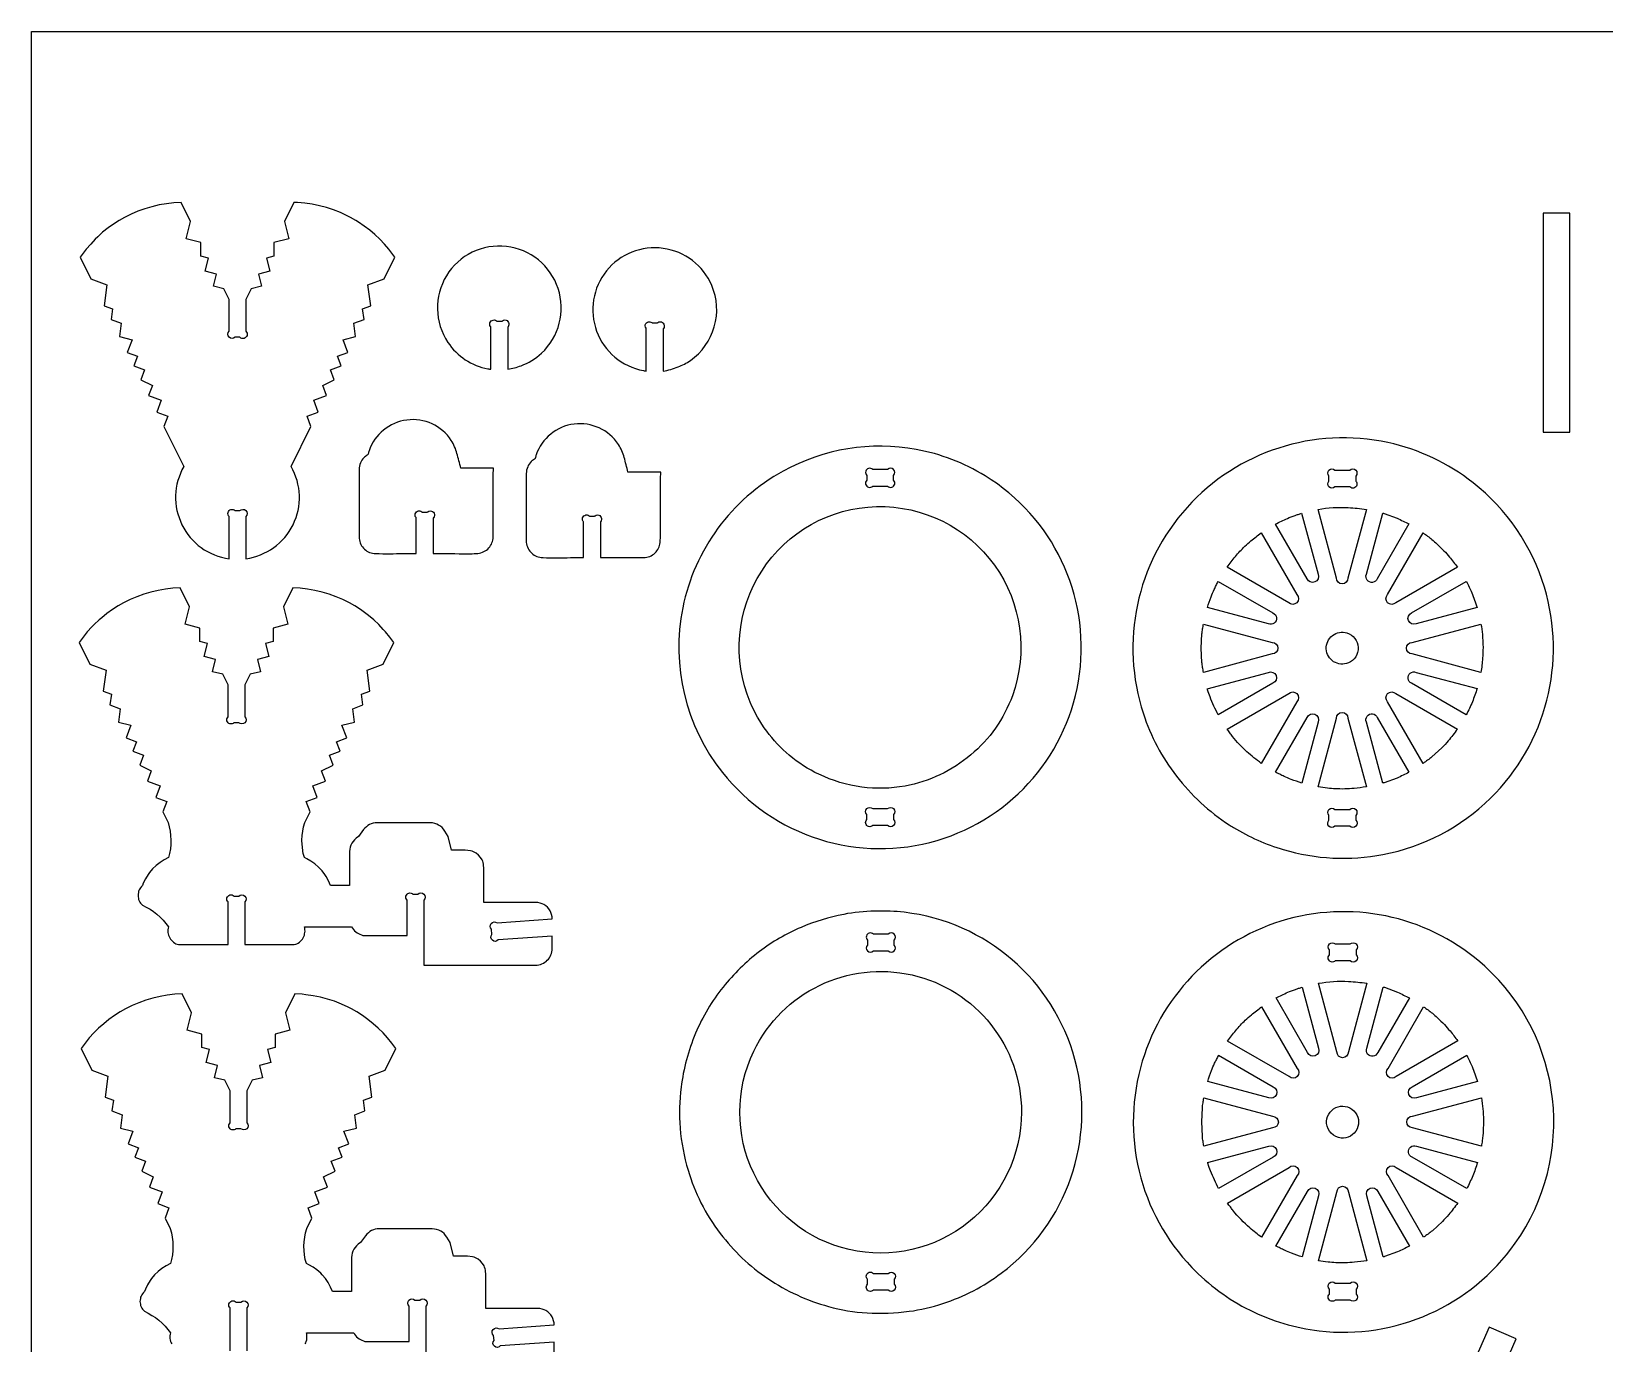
# Model space of a CAD drawing. Extents: x -4.3 to 32, y 14.1 to 33.8.
# Drawn here: x -4.28 to 7.4, y 24.04 to 33.79 of the extents above; entities that cross this region are included whole.
import ezdxf

# ---------------------------------------------------------------- set-up
doc = ezdxf.new("R2010")
doc.units = 0
doc.header["$MEASUREMENT"] = 0
doc.layers.get('0').update_dxf_attribs({"linetype": 'CONTINUOUS'})
doc.layers.add('SECTIONCUTEDGES', color=18, linetype='CONTINUOUS')

msp = doc.modelspace()

# ---------------------------------------------------------------- linework, layer by layer
msp.add_lwpolyline([(31.975, 33.787), (31.975, 14.136), (-4.279, 14.136), (-4.279, 33.787)], close=True)
at = {"layer": 'SECTIONCUTEDGES'}
for points in [[(-3.133, 30.075), (-3.117, 30.052), (-3.099, 30.03), (-3.081, 30.009), (-3.061, 29.99), (-3.04, 29.971), (-3.018, 29.954), (-2.995, 29.939), (-2.971, 29.925), (-2.946, 29.912), (-2.92, 29.901), (-2.894, 29.891), (-2.867, 29.883), (-2.839, 29.877), (-2.811, 29.872), (-2.811, 30.185, -1), (-2.767, 30.229), (-2.731, 30.229, -1), (-2.686, 30.185), (-2.686, 29.872), (-2.658, 29.877), (-2.631, 29.883), (-2.604, 29.891), (-2.577, 29.901), (-2.552, 29.912), (-2.527, 29.925), (-2.503, 29.939), (-2.48, 29.954), (-2.458, 29.971), (-2.437, 29.99), (-2.417, 30.009), (-2.398, 30.03), (-2.381, 30.052), (-2.364, 30.075), (-2.35, 30.099), (-2.336, 30.124), (-2.325, 30.15), (-2.314, 30.177), (-2.306, 30.204), (-2.299, 30.231), (-2.294, 30.258), (-2.291, 30.286), (-2.289, 30.314), (-2.289, 30.342), (-2.291, 30.37), (-2.294, 30.397), (-2.3, 30.425), (-2.306, 30.452), (-2.315, 30.478), (-2.325, 30.505), (-2.337, 30.531), (-2.35, 30.556), (-2.203, 30.853), (-2.232, 30.93), (-2.15, 30.96), (-2.183, 31.049), (-2.089, 31.084), (-2.116, 31.158), (-2.031, 31.2), (-2.059, 31.275), (-1.98, 31.304), (-2.006, 31.376), (-1.93, 31.404), (-1.965, 31.498), (-1.872, 31.522), (-1.886, 31.62), (-1.809, 31.649), (-1.82, 31.728), (-1.758, 31.751), (-1.78, 31.906), (-1.66, 31.951), (-1.58, 32.111), (-1.595, 32.132), (-1.626, 32.171), (-1.658, 32.209), (-1.693, 32.246), (-1.729, 32.28), (-1.767, 32.312), (-1.807, 32.342), (-1.849, 32.371), (-1.87, 32.384), (-1.91, 32.406), (-1.934, 32.419), (-1.984, 32.442), (-2.035, 32.462), (-2.087, 32.479), (-2.14, 32.493), (-2.194, 32.504), (-2.248, 32.512), (-2.303, 32.516), (-2.33, 32.517), (-2.4, 32.377), (-2.367, 32.247), (-2.478, 32.219), (-2.478, 32.119), (-2.534, 32.105), (-2.509, 32.007), (-2.593, 31.986), (-2.57, 31.896), (-2.647, 31.876), (-2.686, 31.797), (-2.686, 31.561, -1), (-2.731, 31.516), (-2.767, 31.516, -1), (-2.811, 31.561), (-2.811, 31.797), (-2.85, 31.876), (-2.927, 31.896), (-2.904, 31.986), (-2.988, 32.007), (-2.964, 32.105), (-3.02, 32.119), (-3.02, 32.219), (-3.131, 32.247), (-3.098, 32.377), (-3.168, 32.517), (-3.222, 32.514), (-3.277, 32.508), (-3.331, 32.499), (-3.384, 32.486), (-3.437, 32.471), (-3.488, 32.452), (-3.539, 32.431), (-3.588, 32.406), (-3.627, 32.384), (-3.67, 32.357), (-3.71, 32.328), (-3.75, 32.296), (-3.787, 32.263), (-3.805, 32.246), (-3.839, 32.209), (-3.872, 32.171), (-3.903, 32.132), (-3.917, 32.111), (-3.838, 31.951), (-3.718, 31.906), (-3.739, 31.751), (-3.677, 31.728), (-3.688, 31.649), (-3.612, 31.62), (-3.626, 31.522), (-3.532, 31.498), (-3.567, 31.404), (-3.491, 31.376), (-3.518, 31.304), (-3.439, 31.275), (-3.467, 31.2), (-3.381, 31.158), (-3.409, 31.084), (-3.315, 31.049), (-3.348, 30.96), (-3.266, 30.93), (-3.295, 30.853), (-3.148, 30.556), (-3.161, 30.531), (-3.173, 30.505), (-3.183, 30.478), (-3.191, 30.452), (-3.198, 30.425), (-3.203, 30.397), (-3.207, 30.37), (-3.208, 30.342), (-3.208, 30.314), (-3.207, 30.286), (-3.203, 30.258), (-3.198, 30.231), (-3.192, 30.204), (-3.183, 30.177), (-3.173, 30.15), (-3.161, 30.124), (-3.148, 30.099)], [(-0.867, 31.279), (-0.867, 31.592, 0.08601), (-0.869, 31.596, -0.186349), (-0.876, 31.615, -0.284949), (-0.858, 31.642, -0.285005), (-0.825, 31.638, -0.066648), (-0.824, 31.637, 0.145329), (-0.823, 31.636), (-0.786, 31.636, 0.08601), (-0.782, 31.638, -0.186349), (-0.763, 31.645, -0.284949), (-0.736, 31.627, -0.285005), (-0.74, 31.594, -0.066648), (-0.741, 31.593, 0.145329), (-0.742, 31.592), (-0.742, 31.279, 0.047597), (-0.643, 31.305, 0.100184), (-0.491, 31.398, 0.639695), (-0.752, 32.191, 0.640021), (-1.186, 31.478, 0.099512), (-1.057, 31.35, 0.09979), (-0.889, 31.282, 0.009062), (-0.878, 31.28, -0.003021)], [(0.412, 31.265, 0.053281), (0.523, 31.296, 0.059622), (0.614, 31.344, 0.171891), (0.792, 31.595, 0.17205), (0.773, 31.901, 0.566523), (-0.009, 32.009, 0.566801), (0.265, 31.269, 0.009062), (0.276, 31.267, -0.003021), (0.287, 31.265), (0.287, 31.578, 0.08601), (0.285, 31.583, -0.186349), (0.278, 31.601, -0.284949), (0.296, 31.629, -0.285005), (0.329, 31.625, -0.066648), (0.33, 31.624, 0.145329), (0.331, 31.623), (0.368, 31.623, 0.08601), (0.372, 31.625, -0.186349), (0.391, 31.632, -0.284949), (0.418, 31.614, -0.285005), (0.414, 31.581, -0.066648), (0.413, 31.58, 0.145329), (0.412, 31.578)], [(-1.421, 29.91), (-1.421, 30.174, 0.08601), (-1.423, 30.178, -0.186349), (-1.43, 30.196, -0.284949), (-1.412, 30.224, -0.285005), (-1.379, 30.22, -0.066648), (-1.378, 30.219, 0.145329), (-1.376, 30.218), (-1.34, 30.218, 0.08601), (-1.336, 30.22, -0.186349), (-1.317, 30.227, -0.284949), (-1.289, 30.209, -0.285005), (-1.293, 30.176, -0.066648), (-1.295, 30.175, 0.145329), (-1.296, 30.174), (-1.296, 29.91, -0.001261), (-1.039, 29.909, 0.007568), (-0.975, 29.91, 0.17911), (-0.891, 29.944, 0.186027), (-0.851, 30.022, 0.012625), (-0.851, 30.026, 0.006307), (-0.85, 30.034, 0.00914), (-0.85, 30.136, -0.008036), (-0.848, 30.544), (-1.09, 30.544, 0.002778), (-1.119, 30.654, 0.080686), (-1.161, 30.75, 0.286261), (-1.491, 30.902, 0.286452), (-1.772, 30.673, 0.036637), (-1.778, 30.65, -0.114416), (-1.781, 30.645, -0.116624), (-1.786, 30.64, 0.081245), (-1.811, 30.622, 0.097719), (-1.836, 30.584, 0.089338), (-1.846, 30.535), (-1.846, 30.034, 0.17911), (-1.813, 29.95, 0.186027), (-1.735, 29.911, 0.012625), (-1.73, 29.91, 0.006307), (-1.722, 29.91, 0.008514), (-1.616, 29.909, -0.002207)], [(-0.179, 29.88), (-0.179, 30.144, 0.08601), (-0.182, 30.148, -0.186349), (-0.188, 30.167, -0.284949), (-0.17, 30.194, -0.285005), (-0.137, 30.19, -0.066648), (-0.136, 30.189, 0.145329), (-0.135, 30.188), (-0.098, 30.188, 0.08601), (-0.094, 30.191, -0.186349), (-0.075, 30.197, -0.284949), (-0.048, 30.179, -0.285005), (-0.052, 30.146, -0.066648), (-0.053, 30.145, 0.145329), (-0.054, 30.144), (-0.054, 29.88, -0.001261), (0.202, 29.88, 0.007568), (0.267, 29.88, 0.17911), (0.351, 29.914, 0.186027), (0.39, 29.992, 0.012625), (0.391, 29.996, 0.006307), (0.391, 30.005, 0.00914), (0.392, 30.107, -0.008036), (0.394, 30.515), (0.151, 30.515, 0.002778), (0.123, 30.624, 0.080686), (0.08, 30.72, 0.286261), (-0.249, 30.872, 0.286452), (-0.531, 30.643, 0.036637), (-0.537, 30.62, -0.114416), (-0.539, 30.615, -0.116624), (-0.545, 30.61, 0.081245), (-0.569, 30.593, 0.097719), (-0.594, 30.554, 0.089338), (-0.605, 30.505), (-0.605, 30.005, 0.17911), (-0.571, 29.92, 0.186027), (-0.493, 29.881, 0.012625), (-0.489, 29.881, 0.006307), (-0.48, 29.88, 0.008514), (-0.375, 29.879, -0.002207)], [(4.647, 27.876, 0.063566), (5.017, 27.712, 0.120276), (5.757, 27.675, 0.147825), (6.555, 28.093, 0.278823), (6.956, 29.66, 0.15407), (6.426, 30.436, 0.113627), (5.794, 30.734, 0.268788), (4.302, 30.253, 0.26905), (3.978, 28.721, 0.085445), (4.223, 28.258, 0.083649), (4.616, 27.895, 0.004404), (4.631, 27.885, 0.004421)], [(0.852, 28.284, 0.149338), (1.572, 27.789, 0.149353), (2.446, 27.78, 0.296651), (3.504, 29.017, 0.29625), (2.802, 30.488, 0.092281), (2.292, 30.683, 0.172556), (1.304, 30.523, 0.220869), (0.558, 29.508, 0.221131)], [(1.968, 30.41), (2.079, 30.41, 1), (2.123, 30.455), (2.123, 30.491, 1), (2.079, 30.535), (1.968, 30.535, 1), (1.924, 30.491), (1.924, 30.455, 1)], [(5.4, 30.53), (5.511, 30.53, -1), (5.555, 30.486), (5.555, 30.449, -1), (5.511, 30.405), (5.4, 30.405, -1), (5.356, 30.449), (5.356, 30.486, -1)], [(3.005, 28.854, -0.131005), (2.697, 28.415, -0.129677), (2.208, 28.184, -0.079692), (1.887, 28.176, -0.0771), (1.569, 28.271, -0.064704), (1.349, 28.412, -0.117883), (1.059, 28.806, -0.529054), (1.997, 30.259, -0.528938)], [(5.153, 30.209), (5.275, 29.756, -1), (5.194, 29.723), (4.959, 30.129, -0.012176), (5.047, 30.171, -0.019565), (5.104, 30.193, -0.009363), (5.128, 30.201, 0.003121)], [(5.634, 30.238), (5.497, 29.728, -1), (5.412, 29.728), (5.275, 30.238, -0.057699), (5.499, 30.252, -0.024823)], [(5.95, 30.13), (5.715, 29.723, -1), (5.634, 29.756), (5.756, 30.21, 0.006199), (5.761, 30.209, -0.0186), (5.765, 30.208), (5.862, 30.172, -0.018388), (5.907, 30.151, 0.006129)], [(4.853, 30.063), (5.117, 29.605, -1), (5.057, 29.545), (4.599, 29.809, -0.014778), (4.661, 29.888, -0.028539), (4.732, 29.964, -0.018438), (4.777, 30.004, -0.011345)], [(6.31, 29.809), (5.852, 29.545, -1), (5.792, 29.605), (6.056, 30.063, 0.006303), (6.089, 30.04, -0.01891), (6.121, 30.015, -0.017187), (6.159, 29.981, -0.012321), (6.21, 29.931, -0.018926), (6.252, 29.884, -0.012469)], [(4.533, 29.703), (4.94, 29.469, -1), (4.906, 29.388), (4.453, 29.509, -0.012918), (4.481, 29.589, -0.018758), (4.504, 29.644, -0.010898), (4.518, 29.673, 0.003632)], [(6.456, 29.509), (6.003, 29.388, -1), (5.97, 29.469), (6.376, 29.703, -0.026072), (6.416, 29.619, -0.02074)], [(-3.469, 27.314), (-3.462, 27.306), (-3.455, 27.298), (-3.426, 27.284), (-3.398, 27.269), (-3.372, 27.251), (-3.347, 27.232), (-3.323, 27.211), (-3.301, 27.188), (-3.28, 27.164), (-3.261, 27.138), (-3.263, 27.128), (-3.265, 27.117), (-3.265, 27.107), (-3.265, 27.096), (-3.263, 27.086), (-3.26, 27.076), (-3.257, 27.066), (-3.252, 27.056), (-3.246, 27.047), (-3.239, 27.039), (-3.232, 27.031), (-3.224, 27.024), (-3.215, 27.018), (-3.206, 27.013), (-3.196, 27.009), (-3.186, 27.006), (-2.819, 27.006), (-2.819, 27.323, -1), (-2.775, 27.367), (-2.738, 27.367, -1), (-2.694, 27.323), (-2.694, 27.006), (-2.327, 27.006), (-2.316, 27.009), (-2.307, 27.013), (-2.297, 27.018), (-2.289, 27.024), (-2.281, 27.031), (-2.273, 27.039), (-2.267, 27.047), (-2.261, 27.056), (-2.256, 27.066), (-2.252, 27.076), (-2.25, 27.086), (-2.248, 27.096), (-2.247, 27.107), (-2.248, 27.117), (-2.249, 27.128), (-2.252, 27.138), (-1.901, 27.138), (-1.895, 27.128), (-1.888, 27.118), (-1.88, 27.109), (-1.871, 27.101), (-1.861, 27.094), (-1.851, 27.088), (-1.84, 27.083), (-1.828, 27.079), (-1.817, 27.075), (-1.804, 27.074), (-1.791, 27.073), (-1.49, 27.073), (-1.49, 27.337, -1), (-1.446, 27.381), (-1.409, 27.381, -1), (-1.365, 27.337), (-1.365, 26.854), (-0.536, 26.854), (-0.524, 26.854), (-0.511, 26.856), (-0.499, 26.859), (-0.488, 26.863), (-0.477, 26.869), (-0.467, 26.875), (-0.457, 26.882), (-0.448, 26.89), (-0.44, 26.899), (-0.433, 26.909), (-0.427, 26.919), (-0.422, 26.93), (-0.417, 26.941), (-0.414, 26.953), (-0.412, 26.965), (-0.412, 26.978), (-0.412, 27.07), (-0.812, 27.041, -1), (-0.859, 27.082), (-0.862, 27.12, -1), (-0.821, 27.167), (-0.412, 27.197), (-0.413, 27.213), (-0.416, 27.229), (-0.421, 27.244), (-0.428, 27.258), (-0.437, 27.271), (-0.447, 27.284), (-0.459, 27.294), (-0.473, 27.303), (-0.487, 27.31), (-0.502, 27.315), (-0.518, 27.318), (-0.534, 27.32), (-0.92, 27.32), (-0.92, 27.58), (-0.921, 27.592), (-0.922, 27.604), (-0.925, 27.615), (-0.928, 27.625), (-0.933, 27.636), (-0.944, 27.654), (-0.959, 27.671), (-0.977, 27.685), (-0.986, 27.69), (-0.996, 27.695), (-1.007, 27.699), (-1.018, 27.702), (-1.057, 27.707), (-1.16, 27.707), (-1.185, 27.808), (-1.209, 27.849), (-1.219, 27.863), (-1.229, 27.875), (-1.241, 27.885), (-1.255, 27.894), (-1.269, 27.901), (-1.284, 27.906), (-1.3, 27.91), (-1.317, 27.911), (-1.712, 27.911), (-1.726, 27.91), (-1.741, 27.907), (-1.755, 27.903), (-1.768, 27.897), (-1.781, 27.89), (-1.792, 27.881), (-1.803, 27.871), (-1.812, 27.86), (-1.85, 27.808), (-1.868, 27.796), (-1.88, 27.785), (-1.891, 27.773), (-1.899, 27.76), (-1.907, 27.745), (-1.912, 27.73), (-1.915, 27.714), (-1.916, 27.698), (-1.916, 27.445), (-2.058, 27.445), (-2.072, 27.479), (-2.09, 27.511), (-2.099, 27.526), (-2.121, 27.555), (-2.146, 27.581), (-2.174, 27.605), (-2.203, 27.626), (-2.235, 27.644), (-2.252, 27.652), (-2.26, 27.684), (-2.263, 27.701), (-2.267, 27.733), (-2.269, 27.75), (-2.27, 27.783), (-2.268, 27.816), (-2.264, 27.848), (-2.258, 27.881), (-2.249, 27.913), (-2.21, 27.991), (-2.239, 28.068), (-2.157, 28.098), (-2.19, 28.186), (-2.096, 28.221), (-2.124, 28.296), (-2.039, 28.338), (-2.066, 28.412), (-1.987, 28.442), (-2.014, 28.513), (-1.938, 28.542), (-1.973, 28.636), (-1.88, 28.659), (-1.893, 28.758), (-1.817, 28.786), (-1.828, 28.866), (-1.766, 28.889), (-1.787, 29.044), (-1.667, 29.089), (-1.588, 29.249), (-1.617, 29.289), (-1.649, 29.328), (-1.666, 29.347), (-1.7, 29.383), (-1.737, 29.418), (-1.775, 29.45), (-1.815, 29.48), (-1.835, 29.494), (-1.878, 29.521), (-1.917, 29.544), (-1.966, 29.568), (-2.017, 29.59), (-2.068, 29.609), (-2.121, 29.624), (-2.174, 29.637), (-2.228, 29.646), (-2.283, 29.652), (-2.338, 29.655), (-2.407, 29.514), (-2.374, 29.385), (-2.485, 29.357), (-2.485, 29.257), (-2.542, 29.243), (-2.517, 29.145), (-2.601, 29.123), (-2.578, 29.033), (-2.655, 29.014), (-2.694, 28.935), (-2.694, 28.698, -1), (-2.738, 28.654), (-2.775, 28.654, -1), (-2.819, 28.698), (-2.819, 28.935), (-2.858, 29.014), (-2.935, 29.033), (-2.912, 29.123), (-2.996, 29.145), (-2.971, 29.243), (-3.028, 29.257), (-3.028, 29.357), (-3.138, 29.385), (-3.105, 29.514), (-3.175, 29.655), (-3.23, 29.652), (-3.284, 29.646), (-3.338, 29.637), (-3.392, 29.624), (-3.444, 29.609), (-3.496, 29.59), (-3.546, 29.568), (-3.595, 29.544), (-3.635, 29.521), (-3.677, 29.494), (-3.718, 29.465), (-3.757, 29.434), (-3.776, 29.418), (-3.812, 29.383), (-3.83, 29.365), (-3.864, 29.328), (-3.895, 29.289), (-3.925, 29.249), (-3.845, 29.089), (-3.725, 29.044), (-3.747, 28.889), (-3.685, 28.866), (-3.696, 28.786), (-3.619, 28.758), (-3.633, 28.659), (-3.54, 28.636), (-3.575, 28.542), (-3.499, 28.513), (-3.525, 28.442), (-3.446, 28.412), (-3.474, 28.338), (-3.389, 28.296), (-3.416, 28.221), (-3.322, 28.186), (-3.355, 28.098), (-3.273, 28.068), (-3.302, 27.991), (-3.264, 27.913), (-3.255, 27.881), (-3.249, 27.848), (-3.245, 27.816), (-3.243, 27.783), (-3.244, 27.75), (-3.247, 27.717), (-3.253, 27.684), (-3.261, 27.652), (-3.294, 27.636), (-3.324, 27.616), (-3.353, 27.594), (-3.379, 27.568), (-3.402, 27.541), (-3.413, 27.526), (-3.432, 27.495), (-3.448, 27.462), (-3.455, 27.445), (-3.462, 27.437), (-3.469, 27.429), (-3.474, 27.421), (-3.479, 27.412), (-3.483, 27.402), (-3.485, 27.392), (-3.487, 27.382), (-3.487, 27.371), (-3.487, 27.361), (-3.485, 27.351), (-3.483, 27.341), (-3.479, 27.331), (-3.474, 27.322)], [(4.424, 29.387), (4.935, 29.25, -1), (4.935, 29.165), (4.424, 29.028, 0.006429), (4.418, 29.065, -0.01929), (4.413, 29.102), (4.408, 29.208), (4.413, 29.313, -0.018896), (4.418, 29.35, 0.006298)], [(5.5, 29.098, -0.520017), (5.336, 29.202, -0.519794), (5.49, 29.321, -0.315968), (5.573, 29.213, -0.315775)], [(6.485, 29.028), (5.974, 29.165, -1), (5.974, 29.25), (6.485, 29.387, -0.005477), (6.495, 29.31, -0.027167), (6.5, 29.213, -0.022163), (6.497, 29.133, -0.016966)], [(4.452, 28.906), (4.906, 29.028, -1), (4.94, 28.947), (4.534, 28.712, -0.020623), (4.473, 28.845, -0.019978), (4.455, 28.897, -0.019766), (4.454, 28.902, 0.006588)], [(6.376, 28.713), (5.97, 28.947, -1), (6.003, 29.028), (6.456, 28.907, -0.023422), (6.421, 28.809, -0.022807)], [(4.599, 28.606), (5.057, 28.87, -1), (5.117, 28.81), (4.853, 28.352, -0.024397), (4.747, 28.439, -0.042082), (4.64, 28.552, -0.010889), (4.619, 28.579, 0.00363)], [(6.056, 28.352), (5.792, 28.81, -1), (5.852, 28.87), (6.31, 28.606, -0.014529), (6.242, 28.52, -0.022653), (6.195, 28.468), (6.121, 28.4, -0.018394), (6.089, 28.376, 0.006131)], [(4.959, 28.287), (5.194, 28.693, -1), (5.275, 28.659), (5.154, 28.206, -0.012234), (5.075, 28.233, -0.017991), (5.023, 28.255, -0.010478), (4.991, 28.271, 0.003492)], [(5.275, 28.177), (5.412, 28.688, -1), (5.497, 28.688), (5.634, 28.178, -0.013089), (5.543, 28.166, -0.036535), (5.403, 28.163, -0.015577), (5.346, 28.168, -0.012352)], [(5.756, 28.206), (5.634, 28.659, -1), (5.715, 28.693), (5.95, 28.286, 0.006248), (5.907, 28.264, -0.018746), (5.862, 28.243), (5.765, 28.208, -0.018599), (5.761, 28.207, 0.006199)], [(2.079, 27.891), (1.968, 27.891, -1), (1.924, 27.935), (1.924, 27.972, -1), (1.968, 28.016), (2.079, 28.016, -1), (2.123, 27.972), (2.123, 27.935, -1)], [(5.4, 28.01), (5.511, 28.01, -1), (5.555, 27.966), (5.555, 27.93, -1), (5.511, 27.885), (5.4, 27.885, -1), (5.356, 27.93), (5.356, 27.966, -1)], [(0.836, 24.861, 0.082498), (1.19, 24.526, 0.081429), (1.639, 24.319, 0.051999), (1.926, 24.271, 0.048718), (2.238, 24.283, 0.045642), (2.49, 24.341, 0.081866), (2.923, 24.566, 0.306737), (3.47, 26.152, 0.307202), (2.201, 27.246, 0.018046), (2.099, 27.254, 0.016111), (1.983, 27.255, 0.042286), (1.753, 27.231, 0.052805), (1.436, 27.134, 0.063258), (1.127, 26.954, 0.060023), (0.857, 26.691, 0.070022), (0.653, 26.348, 0.067248), (0.545, 25.947, 0.053404), (0.538, 25.644, 0.050725), (0.597, 25.33, 0.04601), (0.693, 25.089, 0.044299)], [(4.338, 24.609, 0.086412), (4.77, 24.291, 0.086691), (5.283, 24.138, 0.274319), (6.739, 24.788, 0.379188), (6.513, 26.846, 0.257222), (5.047, 27.194, 0.257249), (3.97, 26.141, 0.132982), (3.946, 25.325, 0.132968)], [(1.973, 26.959), (2.084, 26.959, 1), (2.128, 27.003), (2.128, 27.04, 1), (2.084, 27.084), (1.973, 27.084, 1), (1.929, 27.04), (1.929, 27.003, 1)], [(5.403, 27.011), (5.514, 27.011, -1), (5.558, 26.967), (5.558, 26.93, -1), (5.514, 26.886), (5.403, 26.886, -1), (5.359, 26.93), (5.359, 26.967, -1)], [(3.073, 25.762, -0.481507), (1.794, 24.742, -0.481693), (1.085, 26.215, -0.349808), (2.26, 26.781, -0.349977)], [(5.156, 26.69), (5.278, 26.237, -1), (5.197, 26.204), (4.963, 26.61, -0.012176), (5.05, 26.652, -0.019565), (5.107, 26.674, -0.009363), (5.131, 26.682, 0.003121)], [(5.637, 26.719), (5.5, 26.209, -1), (5.415, 26.209), (5.278, 26.719, -0.057699), (5.502, 26.733, -0.024823)], [(5.953, 26.611), (5.718, 26.204, -1), (5.637, 26.237), (5.759, 26.691, 0.006199), (5.764, 26.69, -0.0186), (5.768, 26.689), (5.865, 26.653, -0.018388), (5.91, 26.632, 0.006129)], [(4.856, 26.544), (5.12, 26.087, -1), (5.06, 26.026), (4.602, 26.29, -0.014778), (4.664, 26.369, -0.028539), (4.735, 26.445, -0.018438), (4.78, 26.485, -0.011345)], [(6.313, 26.291), (5.855, 26.026, -1), (5.795, 26.087), (6.059, 26.544, 0.006303), (6.092, 26.521, -0.01891), (6.124, 26.496, -0.017187), (6.162, 26.463, -0.012321), (6.213, 26.412, -0.018926), (6.255, 26.365, -0.012469)], [(4.536, 26.184), (4.943, 25.95, -1), (4.909, 25.869), (4.456, 25.99, -0.012918), (4.484, 26.071, -0.018758), (4.507, 26.125, -0.010898), (4.521, 26.154, 0.003632)], [(6.459, 25.99), (6.006, 25.869, -1), (5.973, 25.95), (6.379, 26.184, -0.026072), (6.419, 26.1, -0.02074)], [(4.427, 25.868), (4.938, 25.731, -1), (4.938, 25.646), (4.427, 25.509, 0.006429), (4.421, 25.546, -0.01929), (4.416, 25.583), (4.411, 25.689), (4.416, 25.794, -0.018896), (4.421, 25.831, 0.006298)], [(6.488, 25.509), (5.977, 25.646, -1), (5.977, 25.732), (6.488, 25.868, -0.035509), (6.503, 25.704, -0.037792), (6.494, 25.549, -0.007975), (6.491, 25.529, 0.002658)], [(5.339, 25.677, -0.704491), (5.541, 25.772, -0.705318), (5.446, 25.57, -0.172802), (5.373, 25.605, -0.173371)], [(4.455, 25.387), (4.909, 25.509, -1), (4.943, 25.428), (4.537, 25.194, -0.020623), (4.476, 25.326, -0.019978), (4.458, 25.378, -0.019766), (4.457, 25.383, 0.006588)], [(6.379, 25.194), (5.973, 25.428, -1), (6.006, 25.509), (6.459, 25.388, -0.023422), (6.424, 25.29, -0.022807)], [(4.602, 25.087), (5.06, 25.351, -1), (5.12, 25.291), (4.856, 24.833, -0.019294), (4.769, 24.902, -0.045903), (4.643, 25.033, -0.008546), (4.624, 25.058, -0.007227)], [(6.059, 24.833), (5.795, 25.291, -1), (5.855, 25.351), (6.313, 25.087, -0.014529), (6.245, 25.001, -0.022653), (6.198, 24.949), (6.124, 24.881, -0.018394), (6.092, 24.857, 0.006131)], [(4.962, 24.768), (5.197, 25.174, -1), (5.278, 25.14), (5.157, 24.687, -0.012234), (5.078, 24.714, -0.017991), (5.027, 24.736, -0.010478), (4.994, 24.752, 0.003492)], [(5.278, 24.658), (5.415, 25.169, -1), (5.5, 25.169), (5.637, 24.659, -0.013089), (5.546, 24.647, -0.036535), (5.406, 24.644, -0.015577), (5.349, 24.649, -0.012352)], [(5.759, 24.687), (5.638, 25.14, -1), (5.718, 25.174), (5.953, 24.767, 0.006248), (5.91, 24.745, -0.018746), (5.865, 24.724), (5.768, 24.689, -0.018599), (5.764, 24.688, 0.006199)], [(1.973, 24.565), (2.084, 24.565, -1), (2.128, 24.521), (2.128, 24.484, -1), (2.084, 24.44), (1.973, 24.44, -1), (1.929, 24.484), (1.929, 24.521, -1)], [(5.359, 24.411), (5.359, 24.447, -1), (5.403, 24.492), (5.514, 24.492, -1), (5.558, 24.447), (5.558, 24.411, -1), (5.514, 24.367), (5.403, 24.367, -1)]]:
    msp.add_lwpolyline(points, format="xyb", close=True, dxfattribs=at)
msp.add_lwpolyline([(6.946, 30.812), (7.145, 30.812), (7.145, 32.437), (6.946, 32.437)], close=True, dxfattribs=at)
for points in [[(-0.397, 23.963), (-0.397, 24.055), (-0.797, 24.026, -1), (-0.844, 24.067), (-0.847, 24.104, -1), (-0.806, 24.152), (-0.397, 24.182), (-0.398, 24.198), (-0.401, 24.213), (-0.406, 24.229), (-0.413, 24.243), (-0.422, 24.256), (-0.432, 24.268), (-0.444, 24.279), (-0.458, 24.288), (-0.472, 24.295), (-0.487, 24.3), (-0.503, 24.303), (-0.519, 24.304), (-0.905, 24.304), (-0.905, 24.565), (-0.906, 24.577), (-0.907, 24.588), (-0.91, 24.599), (-0.914, 24.61), (-0.918, 24.62), (-0.93, 24.639), (-0.944, 24.656), (-0.962, 24.67), (-0.971, 24.675), (-0.982, 24.68), (-0.992, 24.684), (-1.003, 24.687), (-1.042, 24.692), (-1.145, 24.692), (-1.17, 24.793), (-1.195, 24.834), (-1.204, 24.847), (-1.215, 24.86), (-1.227, 24.87), (-1.24, 24.879), (-1.254, 24.886), (-1.27, 24.891), (-1.286, 24.894), (-1.302, 24.895), (-1.697, 24.895), (-1.712, 24.895), (-1.726, 24.892), (-1.74, 24.888), (-1.753, 24.882), (-1.766, 24.875), (-1.777, 24.866), (-1.788, 24.856), (-1.797, 24.844), (-1.835, 24.793), (-1.853, 24.781), (-1.865, 24.77), (-1.876, 24.758), (-1.885, 24.745), (-1.892, 24.73), (-1.897, 24.715), (-1.9, 24.699), (-1.901, 24.683), (-1.901, 24.43), (-2.043, 24.43), (-2.057, 24.463), (-2.075, 24.496), (-2.095, 24.526), (-2.119, 24.553), (-2.131, 24.566), (-2.159, 24.59), (-2.188, 24.611), (-2.22, 24.629), (-2.237, 24.637), (-2.245, 24.669), (-2.251, 24.702), (-2.254, 24.735), (-2.255, 24.768), (-2.253, 24.8), (-2.249, 24.833), (-2.243, 24.866), (-2.234, 24.898), (-2.196, 24.975), (-2.224, 25.052), (-2.142, 25.083), (-2.175, 25.171), (-2.081, 25.206), (-2.109, 25.281), (-2.024, 25.323), (-2.052, 25.397), (-1.972, 25.427), (-1.999, 25.498), (-1.923, 25.526), (-1.958, 25.62), (-1.865, 25.644), (-1.878, 25.743), (-1.802, 25.771), (-1.813, 25.851), (-1.751, 25.874), (-1.772, 26.029), (-1.652, 26.074), (-1.573, 26.234), (-1.603, 26.274), (-1.634, 26.313), (-1.668, 26.35), (-1.703, 26.386), (-1.741, 26.419), (-1.78, 26.45), (-1.821, 26.479), (-1.863, 26.506), (-1.902, 26.529), (-1.927, 26.541), (-1.977, 26.564), (-2.028, 26.585), (-2.08, 26.602), (-2.133, 26.616), (-2.186, 26.626), (-2.241, 26.634), (-2.268, 26.637), (-2.323, 26.64), (-2.392, 26.499), (-2.36, 26.37), (-2.47, 26.342), (-2.47, 26.242), (-2.527, 26.228), (-2.502, 26.13), (-2.586, 26.108), (-2.563, 26.018), (-2.64, 25.999), (-2.679, 25.92), (-2.679, 25.683, -1), (-2.723, 25.639), (-2.76, 25.639, -1), (-2.804, 25.683), (-2.804, 25.92), (-2.843, 25.999), (-2.92, 26.018), (-2.897, 26.108), (-2.981, 26.13), (-2.956, 26.228), (-3.013, 26.242), (-3.013, 26.342), (-3.123, 26.37), (-3.091, 26.499), (-3.16, 26.64), (-3.215, 26.637), (-3.27, 26.631), (-3.324, 26.621), (-3.377, 26.609), (-3.429, 26.593), (-3.481, 26.575), (-3.531, 26.553), (-3.581, 26.529), (-3.62, 26.506), (-3.662, 26.479), (-3.703, 26.45), (-3.742, 26.419), (-3.78, 26.386), (-3.815, 26.35), (-3.849, 26.313), (-3.88, 26.274), (-3.91, 26.234), (-3.831, 26.074), (-3.711, 26.029), (-3.732, 25.874), (-3.67, 25.851), (-3.681, 25.771), (-3.605, 25.743), (-3.618, 25.644), (-3.525, 25.62), (-3.56, 25.526), (-3.484, 25.498), (-3.511, 25.427), (-3.432, 25.397), (-3.459, 25.323), (-3.374, 25.281), (-3.402, 25.206), (-3.308, 25.171), (-3.341, 25.083), (-3.259, 25.052), (-3.287, 24.975), (-3.249, 24.898), (-3.24, 24.866), (-3.234, 24.833), (-3.23, 24.8), (-3.228, 24.768), (-3.229, 24.735), (-3.232, 24.702), (-3.238, 24.669), (-3.246, 24.637), (-3.279, 24.621), (-3.31, 24.601), (-3.338, 24.578), (-3.364, 24.553), (-3.388, 24.526), (-3.398, 24.511), (-3.417, 24.48), (-3.433, 24.447), (-3.44, 24.43), (-3.447, 24.422), (-3.454, 24.414), (-3.459, 24.406), (-3.464, 24.396), (-3.468, 24.387), (-3.47, 24.377), (-3.472, 24.367), (-3.473, 24.356), (-3.472, 24.346), (-3.47, 24.336), (-3.468, 24.326), (-3.464, 24.316), (-3.459, 24.307), (-3.454, 24.299), (-3.447, 24.291), (-3.44, 24.283), (-3.411, 24.269), (-3.384, 24.253), (-3.357, 24.236), (-3.332, 24.217), (-3.308, 24.195), (-3.286, 24.173), (-3.265, 24.149), (-3.246, 24.123), (-3.249, 24.113), (-3.25, 24.102), (-3.251, 24.092), (-3.25, 24.081), (-3.248, 24.071), (-3.245, 24.06), (-3.242, 24.05), (-3.237, 24.041)], [(-2.804, 23.99), (-2.804, 24.308, -1), (-2.76, 24.352), (-2.723, 24.352, -1), (-2.679, 24.308), (-2.679, 23.99)], [(-2.246, 24.041), (-2.241, 24.05), (-2.238, 24.06), (-2.235, 24.071), (-2.233, 24.081), (-2.233, 24.092), (-2.233, 24.102), (-2.234, 24.113), (-2.237, 24.123), (-1.886, 24.123), (-1.88, 24.113), (-1.873, 24.103), (-1.865, 24.094), (-1.856, 24.086), (-1.846, 24.079), (-1.836, 24.073), (-1.825, 24.068), (-1.814, 24.063), (-1.802, 24.06), (-1.789, 24.058), (-1.777, 24.058), (-1.475, 24.058), (-1.475, 24.321, -1), (-1.431, 24.366), (-1.395, 24.366, -1), (-1.35, 24.321), (-1.35, 23.839)], [(6.245, 22.931), (6.747, 24.078), (6.546, 24.166), (6.026, 22.983, -0.002171)]]:
    msp.add_lwpolyline(points, format="xyb", dxfattribs=at)

doc.saveas('drawing.dxf')
